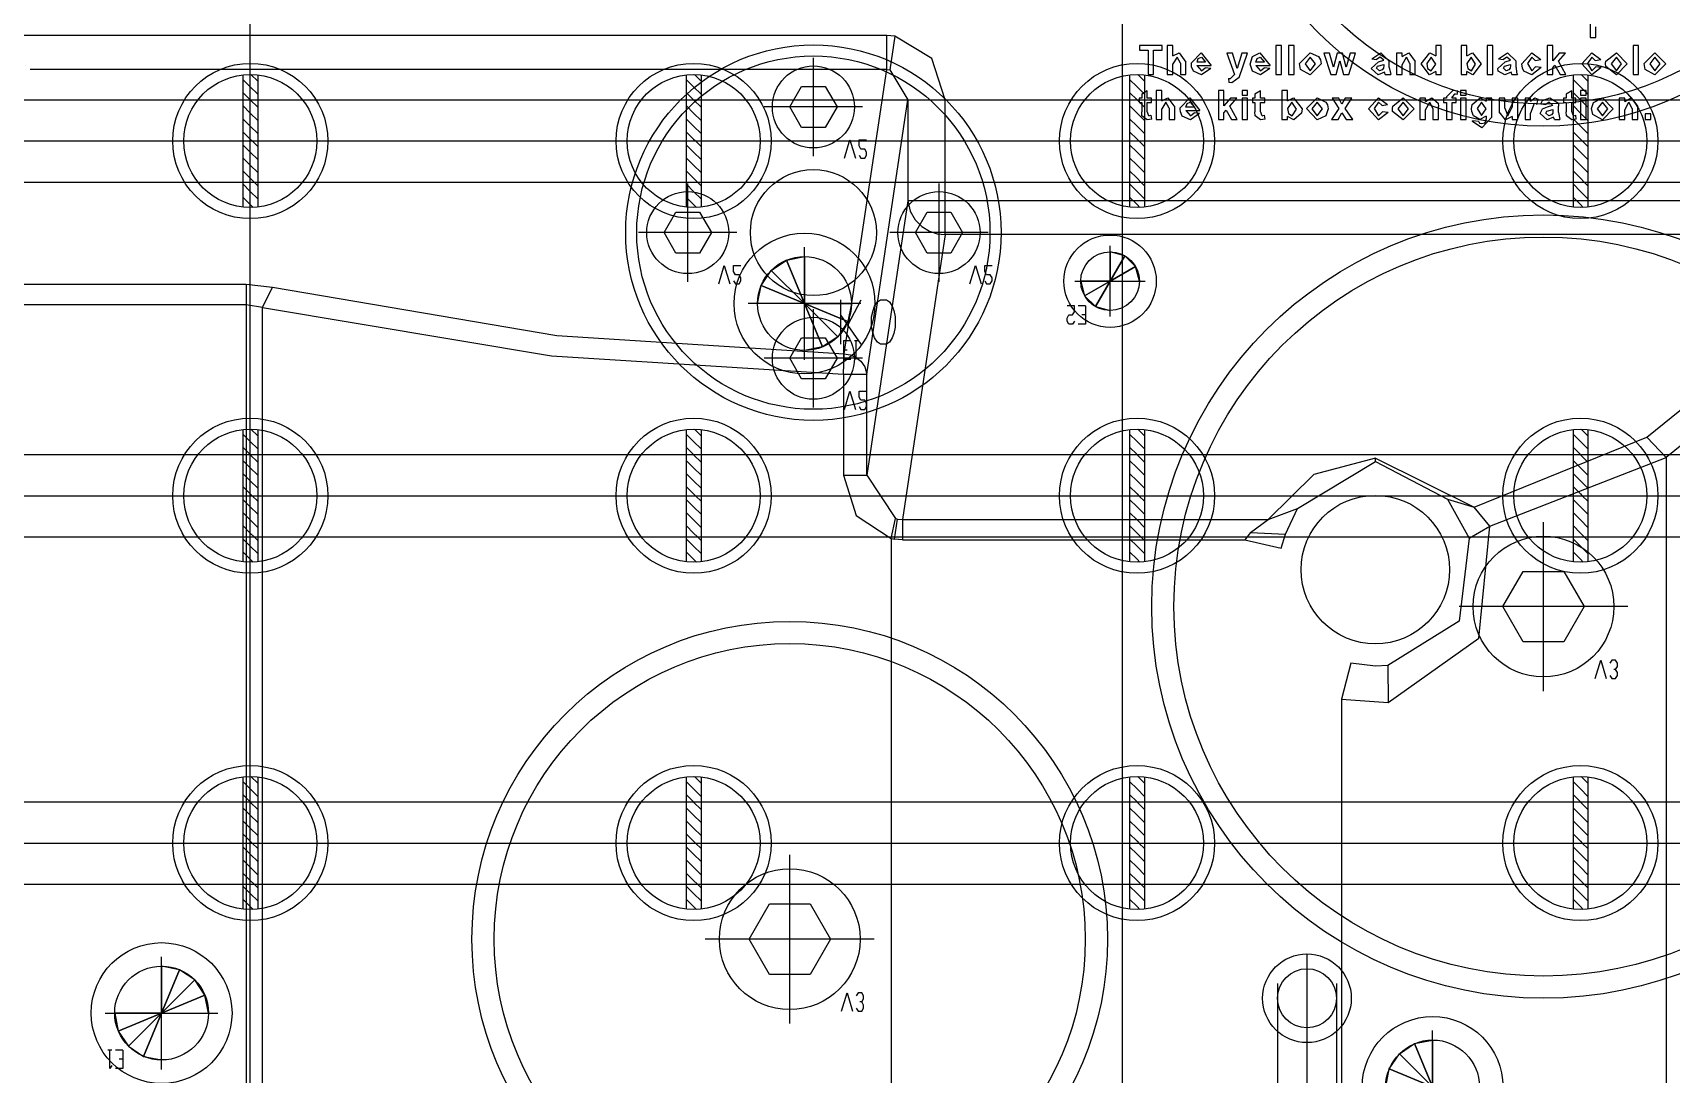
# Model space of a CAD drawing. Header units: millimetres. Extents: x -1 to 1014, y -756 to 757.
# Drawn here: x 175.8 to 235.4, y 277.1 to 315 of the extents above; entities that cross this region are included whole.
import ezdxf

# ---------------------------------------------------------------- set-up
doc = ezdxf.new("R2010")
doc.units = ezdxf.units.MM

# ---------------------------------------------------------------- blocks, each defined once
blk = doc.blocks.new('blockName2')
for points in [[(183.715, 26.3369), (183.715, 408.81)], [(215.406, 346.485), (215.406, 243.087)], [(232.414, 315.857), (232.414, 314.799)], [(232.617, 314.799), (232.617, 315.181)], [(206.853, 314.862), (174.359, 314.862)], [(207.146, 314.84), (206.853, 314.862)], [(206.853, 313.627), (206.853, 314.862)], [(207.146, 314.84), (206.963, 313.621)], [(208.975, 312.527), (208.485, 314.027), (207.146, 314.84)], [(216.858, 314.506), (216.031, 314.506)], [(216.031, 314.506), (216.031, 314.33)], [(216.858, 314.33), (216.858, 314.506)], [(217.246, 314.506), (217.043, 314.506)], [(217.043, 314.506), (217.043, 313.449)], [(217.246, 314.132), (217.246, 314.506)], [(221.193, 314.506), (220.989, 314.506)], [(220.989, 314.506), (220.989, 313.449)], [(221.193, 313.449), (221.193, 314.506)], [(221.648, 314.506), (221.445, 314.506)], [(221.445, 314.506), (221.445, 313.449)], [(221.648, 313.449), (221.648, 314.506)], [(227, 314.506), (226.797, 314.506)], [(226.797, 314.506), (226.797, 314.129)], [(227, 313.449), (227, 314.506)], [(227.925, 314.506), (227.721, 314.506)], [(227.721, 314.506), (227.721, 313.449)], [(227.925, 314.129), (227.925, 314.506)], [(228.869, 314.506), (228.665, 314.506)], [(228.665, 314.506), (228.665, 313.449)], [(228.869, 313.449), (228.869, 314.506)], [(231.049, 314.506), (230.846, 314.506)], [(230.846, 314.506), (230.846, 313.449)], [(231.049, 313.949), (231.049, 314.506)], [(232.414, 314.799), (232.617, 314.799)], [(234.174, 314.506), (233.971, 314.506)], [(233.971, 314.506), (233.971, 313.449)], [(234.174, 313.449), (234.174, 314.506)], [(204.18, 310.481), (204.18, 314.058)], [(216.031, 314.33), (216.343, 314.33)], [(216.343, 314.33), (216.343, 313.449)], [(216.547, 313.449), (216.547, 314.33)], [(216.547, 314.33), (216.858, 314.33)], [(217.246, 314.132), (217.471, 314.235)], [(217.401, 314.086), (217.246, 313.838)], [(217.246, 313.449), (217.246, 313.838)], [(217.518, 313.859), (217.401, 314.086)], [(217.471, 314.235), (217.721, 313.9)], [(217.518, 313.859), (217.518, 313.449)], [(217.721, 313.449), (217.721, 313.9)], [(217.919, 313.829), (217.92, 313.87)], [(217.927, 313.733), (217.919, 313.829)], [(217.92, 313.87), (218.272, 314.235)], [(218.126, 313.896), (218.169, 314.035)], [(218.434, 313.896), (218.126, 313.896)], [(218.169, 314.035), (218.281, 314.086)], [(218.272, 314.235), (218.638, 313.774)], [(218.281, 314.086), (218.434, 313.896)], [(219.414, 314.222), (219.21, 314.222)], [(219.21, 314.222), (219.483, 313.449)], [(219.583, 313.674), (219.414, 314.222)], [(219.753, 314.222), (219.583, 313.674)], [(219.65, 313.345), (219.956, 314.222)], [(219.956, 314.222), (219.753, 314.222)], [(220.059, 313.829), (220.144, 314.11)], [(220.135, 313.566), (220.059, 313.829)], [(220.144, 314.11), (220.412, 314.235)], [(220.266, 313.896), (220.309, 314.035)], [(220.574, 313.896), (220.266, 313.896)], [(220.309, 314.035), (220.421, 314.086)], [(220.412, 314.235), (220.778, 313.774)], [(220.421, 314.086), (220.574, 313.896)], [(221.846, 313.846), (222.239, 314.235)], [(221.89, 313.633), (221.846, 313.846)], [(222.24, 314.086), (222.05, 313.835)], [(222.05, 313.835), (222.24, 313.584)], [(222.239, 314.235), (222.542, 314.101)], [(222.43, 313.837), (222.24, 314.086)], [(222.633, 313.837), (222.24, 313.435)], [(222.24, 313.584), (222.43, 313.837)], [(222.542, 314.101), (222.609, 313.987)], [(222.609, 313.987), (222.633, 313.837)], [(222.936, 314.222), (222.736, 314.222)], [(222.736, 314.222), (222.982, 313.449)], [(223.082, 313.715), (222.936, 314.222)], [(223.215, 314.222), (223.082, 313.715)], [(223.182, 313.449), (223.313, 313.946)], [(223.413, 314.222), (223.215, 314.222)], [(223.313, 313.946), (223.447, 313.449)], [(223.543, 313.715), (223.413, 314.222)], [(223.689, 314.222), (223.543, 313.715)], [(223.643, 313.449), (223.889, 314.222)], [(223.889, 314.222), (223.689, 314.222)], [(224.448, 313.667), (224.718, 313.913)], [(224.475, 314.018), (224.798, 314.235)], [(224.475, 314.018), (224.651, 313.991)], [(224.778, 314.086), (224.651, 313.991)], [(224.718, 313.913), (224.911, 313.965)], [(224.91, 313.965), (224.778, 314.086)], [(224.798, 314.235), (225.112, 313.939)], [(225.112, 313.701), (225.112, 313.939)], [(225.581, 314.222), (225.378, 314.222)], [(225.378, 314.222), (225.378, 313.449)], [(225.581, 314.11), (225.816, 314.235)], [(225.581, 314.11), (225.581, 314.222)], [(225.581, 313.801), (225.736, 314.086)], [(225.853, 313.845), (225.736, 314.086)], [(225.816, 314.235), (226.056, 313.927)], [(225.853, 313.845), (225.853, 313.449)], [(226.056, 313.449), (226.056, 313.927)], [(226.268, 313.838), (226.581, 314.235)], [(226.57, 313.435), (226.268, 313.838)], [(226.634, 314.086), (226.471, 313.85)], [(226.471, 313.85), (226.504, 313.666)], [(226.581, 314.235), (226.797, 314.129)], [(226.797, 313.83), (226.634, 314.086)], [(226.635, 313.584), (226.797, 313.83)], [(227.925, 314.129), (228.14, 314.235)], [(228.088, 314.086), (227.925, 313.85)], [(227.925, 313.85), (227.961, 313.668)], [(228.25, 313.83), (228.088, 314.086)], [(228.095, 313.584), (228.25, 313.83)], [(228.14, 314.235), (228.454, 313.843)], [(228.454, 313.843), (228.151, 313.435)], [(229.053, 313.667), (229.324, 313.913)], [(229.08, 314.018), (229.404, 314.235)], [(229.08, 314.018), (229.257, 313.991)], [(229.383, 314.086), (229.257, 313.991)], [(229.324, 313.913), (229.517, 313.965)], [(229.515, 313.965), (229.383, 314.086)], [(229.404, 314.235), (229.718, 313.939)], [(229.718, 313.701), (229.718, 313.939)], [(229.929, 313.834), (230.29, 314.235)], [(229.951, 313.675), (229.929, 313.834)], [(230.288, 314.086), (230.133, 313.847)], [(230.133, 313.847), (230.292, 313.584)], [(230.417, 313.964), (230.288, 314.086)], [(230.29, 314.235), (230.621, 313.991)], [(230.417, 313.964), (230.621, 313.991)], [(231.287, 314.222), (231.049, 313.949)], [(231.262, 313.935), (231.517, 314.222)], [(231.531, 313.449), (231.262, 313.935)], [(231.517, 314.222), (231.287, 314.222)], [(232.11, 313.834), (232.47, 314.235)], [(232.469, 313.435), (232.11, 313.834)], [(232.469, 314.086), (232.313, 313.847)], [(232.313, 313.847), (232.473, 313.584)], [(232.598, 313.964), (232.469, 314.086)], [(232.47, 314.235), (232.802, 313.991)], [(232.598, 313.964), (232.802, 313.991)], [(232.973, 313.846), (232.983, 313.939)], [(232.982, 313.741), (232.973, 313.846)], [(232.983, 313.939), (233.365, 314.235)], [(233.366, 314.086), (233.176, 313.835)], [(233.176, 313.835), (233.366, 313.584)], [(233.365, 314.235), (233.759, 313.837)], [(233.556, 313.837), (233.366, 314.086)], [(233.759, 313.837), (233.366, 313.435)], [(233.366, 313.584), (233.556, 313.837)], [(234.372, 313.846), (234.765, 314.235)], [(234.415, 313.633), (234.372, 313.846)], [(234.766, 314.086), (234.576, 313.835)], [(234.576, 313.835), (234.766, 313.584)], [(234.765, 314.235), (235.159, 313.837)], [(234.955, 313.837), (234.766, 314.086)], [(235.159, 313.837), (234.766, 313.435)], [(234.766, 313.584), (234.955, 313.837)], [(206.853, 313.627), (175.718, 313.627)], [(183.447, 313.436), (183.447, 308.632)], [(183.447, 313.27), (183.715, 313.001)], [(183.741, 313.45), (183.984, 313.207)], [(183.984, 313.436), (183.984, 308.632)], [(199.561, 313.436), (199.561, 308.632)], [(199.561, 313.27), (199.829, 313.001)], [(199.855, 313.45), (200.098, 313.207)], [(200.098, 313.436), (200.098, 308.632)], [(205.304, 303.296), (206.853, 313.627)], [(206.853, 313.627), (206.963, 313.621)], [(206.963, 313.621), (207.615, 312.527)], [(215.675, 313.436), (215.675, 308.632)], [(215.675, 313.27), (215.943, 313.001)], [(215.969, 313.45), (216.212, 313.207)], [(216.212, 313.436), (216.212, 308.632)], [(216.343, 313.449), (216.547, 313.449)], [(217.043, 313.449), (217.246, 313.449)], [(217.518, 313.449), (217.721, 313.449)], [(217.995, 313.566), (217.927, 313.733)], [(218.291, 313.435), (217.995, 313.566)], [(218.122, 313.774), (218.29, 313.584)], [(218.122, 313.774), (218.638, 313.774)], [(218.29, 313.584), (218.421, 313.693)], [(218.624, 313.666), (218.291, 313.435)], [(218.624, 313.666), (218.421, 313.693)], [(219.264, 313.309), (219.342, 313.299)], [(219.264, 313.309), (219.278, 313.161)], [(219.342, 313.299), (219.483, 313.449)], [(219.65, 313.345), (219.384, 313.15)], [(220.431, 313.435), (220.135, 313.566)], [(220.262, 313.774), (220.43, 313.584)], [(220.262, 313.774), (220.778, 313.774)], [(220.43, 313.584), (220.561, 313.693)], [(220.764, 313.666), (220.431, 313.435)], [(220.764, 313.666), (220.561, 313.693)], [(220.989, 313.449), (221.193, 313.449)], [(221.445, 313.449), (221.648, 313.449)], [(222.24, 313.435), (221.89, 313.633)], [(222.982, 313.449), (223.182, 313.449)], [(223.447, 313.449), (223.643, 313.449)], [(224.701, 313.435), (224.448, 313.667)], [(224.651, 313.684), (224.688, 313.752)], [(224.757, 313.584), (224.651, 313.684)], [(224.688, 313.752), (224.909, 313.815)], [(224.936, 313.539), (224.701, 313.435)], [(224.856, 313.619), (224.757, 313.584)], [(224.901, 313.682), (224.856, 313.619)], [(224.909, 313.776), (224.901, 313.682)], [(224.909, 313.815), (224.909, 313.776)], [(224.944, 313.513), (224.936, 313.539)], [(224.963, 313.449), (224.944, 313.513)], [(224.963, 313.449), (225.166, 313.449)], [(225.112, 313.701), (225.166, 313.449)], [(225.378, 313.449), (225.581, 313.449)], [(225.581, 313.449), (225.581, 313.801)], [(225.853, 313.449), (226.056, 313.449)], [(226.504, 313.666), (226.635, 313.584)], [(226.797, 313.56), (226.57, 313.435)], [(226.797, 313.56), (226.797, 313.449)], [(226.797, 313.449), (227, 313.449)], [(227.721, 313.449), (227.925, 313.449)], [(228.151, 313.435), (227.925, 313.56)], [(227.925, 313.449), (227.925, 313.56)], [(227.961, 313.668), (228.095, 313.584)], [(228.665, 313.449), (228.869, 313.449)], [(229.072, 313.57), (229.053, 313.667)], [(229.306, 313.435), (229.072, 313.57)], [(229.257, 313.684), (229.294, 313.752)], [(229.363, 313.584), (229.257, 313.684)], [(229.294, 313.752), (229.514, 313.815)], [(229.542, 313.539), (229.306, 313.435)], [(229.461, 313.619), (229.363, 313.584)], [(229.507, 313.682), (229.461, 313.619)], [(229.514, 313.776), (229.507, 313.682)], [(229.514, 313.815), (229.514, 313.776)], [(229.549, 313.513), (229.542, 313.539)], [(229.569, 313.449), (229.549, 313.513)], [(229.569, 313.449), (229.772, 313.449)], [(229.718, 313.701), (229.736, 313.526)], [(229.736, 313.526), (229.772, 313.449)], [(230, 313.574), (229.951, 313.675)], [(230.288, 313.435), (230, 313.574)], [(230.634, 313.706), (230.288, 313.435)], [(230.292, 313.584), (230.431, 313.733)], [(230.634, 313.706), (230.431, 313.733)], [(230.846, 313.449), (231.049, 313.449)], [(231.049, 313.696), (231.133, 313.79)], [(231.049, 313.449), (231.049, 313.696)], [(231.133, 313.79), (231.327, 313.449)], [(231.327, 313.449), (231.531, 313.449)], [(231.789, 313.436), (231.789, 308.632)], [(231.789, 313.27), (232.057, 313.001)], [(232.083, 313.45), (232.326, 313.207)], [(232.326, 313.436), (232.326, 308.632)], [(232.815, 313.706), (232.469, 313.435)], [(232.473, 313.584), (232.612, 313.733)], [(232.815, 313.706), (232.612, 313.733)], [(233.366, 313.435), (232.982, 313.741)], [(233.971, 313.449), (234.174, 313.449)], [(234.766, 313.435), (234.415, 313.633)], [(183.447, 312.795), (183.714, 312.527)], [(183.715, 313.001), (183.984, 312.732)], [(199.561, 312.795), (199.828, 312.527)], [(199.829, 313.001), (200.098, 312.732)], [(203.751, 311.526), (203.322, 312.27), (203.751, 313.013), (204.609, 313.013), (205.039, 312.27), (204.609, 311.526), (203.751, 311.526)], [(215.675, 312.795), (215.942, 312.527)], [(215.943, 313.001), (216.212, 312.732)], [(216.316, 312.857), (216.113, 312.735)], [(216.113, 312.735), (216.113, 312.586)], [(216.316, 312.586), (216.316, 312.857)], [(216.636, 312.871), (216.636, 311.813)], [(216.839, 312.871), (216.636, 312.871)], [(216.839, 312.497), (216.839, 312.871)], [(219.102, 312.871), (218.898, 312.871)], [(218.898, 312.871), (218.898, 311.813)], [(219.102, 312.314), (219.102, 312.871)], [(219.384, 313.15), (219.278, 313.161)], [(219.964, 312.871), (219.761, 312.871)], [(219.761, 312.871), (219.761, 312.695)], [(219.761, 312.695), (219.964, 312.695)], [(219.964, 312.695), (219.964, 312.871)], [(220.433, 312.857), (220.23, 312.735)], [(220.23, 312.735), (220.23, 312.586)], [(220.433, 312.586), (220.433, 312.857)], [(221.413, 312.871), (221.209, 312.871)], [(221.209, 312.871), (221.209, 311.813)], [(221.413, 312.494), (221.413, 312.871)], [(227.193, 312.642), (227.429, 312.884)], [(227.193, 312.642), (227.193, 312.586)], [(227.482, 312.735), (227.396, 312.639)], [(227.396, 312.586), (227.396, 312.639)], [(227.429, 312.884), (227.599, 312.86)], [(227.514, 312.734), (227.482, 312.735)], [(227.579, 312.724), (227.514, 312.734)], [(227.579, 312.724), (227.599, 312.86)], [(227.906, 312.871), (227.702, 312.871)], [(227.702, 312.871), (227.702, 312.695)], [(227.702, 312.695), (227.906, 312.695)], [(227.906, 312.695), (227.906, 312.871)], [(231.744, 312.857), (231.54, 312.735)], [(231.54, 312.735), (231.54, 312.586)], [(231.744, 312.586), (231.744, 312.857)], [(231.789, 312.795), (232.056, 312.527)], [(232.057, 313.001), (232.326, 312.732)], [(232.267, 312.871), (232.064, 312.871)], [(232.064, 312.871), (232.064, 312.695)], [(232.064, 312.695), (232.267, 312.695)], [(232.267, 312.695), (232.267, 312.871)], [(96.4318, 312.527), (270.999, 312.527)], [(183.447, 312.32), (183.715, 312.051)], [(183.714, 312.527), (183.715, 312.526)], [(183.715, 312.526), (183.984, 312.258)], [(183.715, 312.051), (183.984, 311.783)], [(199.561, 312.32), (199.829, 312.051)], [(199.828, 312.527), (199.829, 312.526)], [(199.829, 312.526), (200.098, 312.258)], [(199.829, 312.051), (200.098, 311.783)], [(205.969, 312.27), (202.392, 312.27)], [(206.12, 302.555), (207.615, 312.527)], [(207.615, 312.527), (207.615, 308.865)], [(207.615, 312.527), (208.975, 312.527)], [(208.975, 307.63), (208.975, 312.527)], [(215.675, 312.32), (215.943, 312.051)], [(215.942, 312.527), (215.943, 312.526)], [(215.943, 312.526), (216.212, 312.258)], [(215.943, 312.051), (216.212, 311.783)], [(216.113, 312.586), (216.018, 312.586)], [(216.018, 312.586), (216.018, 312.437)], [(216.018, 312.437), (216.113, 312.437)], [(216.113, 312.437), (216.113, 312.094)], [(216.119, 311.948), (216.113, 312.094)], [(216.465, 312.586), (216.316, 312.586)], [(216.316, 312.437), (216.465, 312.437)], [(216.316, 312.105), (216.316, 312.437)], [(216.374, 311.949), (216.316, 312.105)], [(216.465, 312.437), (216.465, 312.586)], [(216.839, 312.497), (217.064, 312.6)], [(216.994, 312.45), (216.839, 312.202)], [(216.839, 311.813), (216.839, 312.202)], [(217.111, 312.224), (216.994, 312.45)], [(217.064, 312.6), (217.314, 312.264)], [(217.111, 312.224), (217.111, 311.813)], [(217.314, 311.813), (217.314, 312.264)], [(217.512, 312.194), (217.513, 312.235)], [(217.52, 312.098), (217.512, 312.194)], [(217.513, 312.235), (217.865, 312.6)], [(217.588, 311.93), (217.52, 312.098)], [(217.716, 312.139), (217.883, 311.949)], [(217.716, 312.139), (218.231, 312.139)], [(217.719, 312.261), (217.762, 312.399)], [(218.028, 312.261), (217.719, 312.261)], [(217.762, 312.399), (217.874, 312.45)], [(217.865, 312.6), (218.231, 312.139)], [(217.874, 312.45), (218.028, 312.261)], [(217.883, 311.949), (218.014, 312.057)], [(218.217, 312.03), (218.014, 312.057)], [(219.339, 312.586), (219.102, 312.314)], [(219.102, 312.061), (219.186, 312.155)], [(219.102, 311.813), (219.102, 312.061)], [(219.186, 312.155), (219.38, 311.813)], [(219.314, 312.299), (219.569, 312.586)], [(219.583, 311.813), (219.314, 312.299)], [(219.569, 312.586), (219.339, 312.586)], [(219.964, 312.586), (219.761, 312.586)], [(219.761, 312.586), (219.761, 311.813)], [(219.964, 311.813), (219.964, 312.586)], [(220.23, 312.586), (220.135, 312.586)], [(220.135, 312.586), (220.135, 312.437)], [(220.135, 312.437), (220.23, 312.437)], [(220.23, 312.437), (220.23, 312.094)], [(220.236, 311.948), (220.23, 312.094)], [(220.583, 312.586), (220.433, 312.586)], [(220.433, 312.437), (220.583, 312.437)], [(220.433, 312.105), (220.433, 312.437)], [(220.491, 311.949), (220.433, 312.105)], [(220.583, 312.437), (220.583, 312.586)], [(221.413, 312.494), (221.628, 312.6)], [(221.575, 312.45), (221.413, 312.214)], [(221.413, 312.214), (221.449, 312.032)], [(221.449, 312.032), (221.583, 311.949)], [(221.738, 312.195), (221.575, 312.45)], [(221.583, 311.949), (221.738, 312.195)], [(221.628, 312.6), (221.941, 312.207)], [(221.924, 312.05), (221.639, 311.799)], [(221.941, 312.207), (221.924, 312.05)], [(222.099, 312.21), (222.491, 312.6)], [(222.493, 311.799), (222.099, 312.21)], [(222.492, 312.45), (222.302, 312.2)], [(222.302, 312.2), (222.492, 311.949)], [(222.491, 312.6), (222.81, 312.446)], [(222.682, 312.201), (222.492, 312.45)], [(222.492, 311.949), (222.682, 312.201)], [(222.885, 312.202), (222.805, 311.949)], [(222.81, 312.446), (222.861, 312.351)], [(222.861, 312.351), (222.885, 312.202)], [(223.276, 312.211), (223.009, 311.813)], [(223.278, 312.586), (223.036, 312.586)], [(223.036, 312.586), (223.276, 312.211)], [(223.251, 311.813), (223.39, 312.053)], [(223.39, 312.374), (223.278, 312.586)], [(223.513, 312.586), (223.39, 312.374)], [(223.39, 312.053), (223.54, 311.813)], [(223.508, 312.22), (223.755, 312.586)], [(223.782, 311.813), (223.508, 312.22)], [(223.755, 312.586), (223.513, 312.586)], [(224.361, 312.199), (224.721, 312.6)], [(224.72, 311.799), (224.361, 312.199)], [(224.72, 312.45), (224.564, 312.211)], [(224.564, 312.211), (224.724, 311.949)], [(224.849, 312.328), (224.72, 312.45)], [(225.066, 312.071), (224.72, 311.799)], [(224.721, 312.6), (225.052, 312.356)], [(224.724, 311.949), (224.863, 312.098)], [(224.849, 312.328), (225.052, 312.356)], [(225.066, 312.071), (224.863, 312.098)], [(225.223, 312.21), (225.234, 312.303)], [(225.232, 312.105), (225.223, 312.21)], [(225.617, 311.799), (225.232, 312.105)], [(225.234, 312.303), (225.616, 312.6)], [(225.617, 312.45), (225.427, 312.2)], [(225.427, 312.2), (225.617, 311.949)], [(225.616, 312.6), (226.01, 312.202)], [(225.807, 312.201), (225.617, 312.45)], [(226.01, 312.202), (225.617, 311.799)], [(225.617, 311.949), (225.807, 312.201)], [(226.425, 312.586), (226.222, 312.586)], [(226.222, 312.586), (226.222, 311.813)], [(226.425, 312.475), (226.66, 312.6)], [(226.425, 312.475), (226.425, 312.586)], [(226.425, 312.165), (226.58, 312.45)], [(226.425, 311.813), (226.425, 312.165)], [(226.696, 312.21), (226.58, 312.45)], [(226.66, 312.6), (226.893, 312.408)], [(226.696, 312.21), (226.696, 311.813)], [(226.893, 312.408), (226.9, 312.291)], [(226.9, 311.813), (226.9, 312.291)], [(227.193, 312.586), (227.084, 312.586)], [(227.084, 312.586), (227.084, 312.437)], [(227.084, 312.437), (227.193, 312.437)], [(227.193, 312.437), (227.193, 311.813)], [(227.545, 312.586), (227.396, 312.586)], [(227.396, 312.437), (227.545, 312.437)], [(227.396, 311.813), (227.396, 312.437)], [(227.545, 312.437), (227.545, 312.586)], [(227.906, 312.586), (227.702, 312.586)], [(227.702, 312.586), (227.702, 311.813)], [(227.906, 311.813), (227.906, 312.586)], [(228.104, 312.202), (228.123, 312.36)], [(228.111, 312.109), (228.104, 312.202)], [(228.171, 311.944), (228.111, 312.109)], [(228.123, 312.36), (228.412, 312.6)], [(228.467, 312.45), (228.307, 312.209)], [(228.307, 312.209), (228.464, 311.962)], [(228.412, 312.6), (228.633, 312.48)], [(228.464, 311.962), (228.633, 312.204)], [(228.633, 312.204), (228.467, 312.45)], [(228.836, 312.586), (228.633, 312.586)], [(228.633, 312.586), (228.633, 312.48)], [(228.836, 311.902), (228.836, 312.586)], [(229.305, 312.586), (229.102, 312.586)], [(229.102, 312.586), (229.102, 312.099)], [(229.34, 311.799), (229.102, 312.099)], [(229.305, 312.229), (229.305, 312.586)], [(229.305, 312.229), (229.424, 311.949)], [(229.424, 311.949), (229.577, 312.259)], [(229.78, 312.586), (229.577, 312.586)], [(229.577, 312.586), (229.577, 312.259)], [(229.78, 311.813), (229.78, 312.586)], [(230.249, 312.586), (230.046, 312.586)], [(230.046, 312.586), (230.046, 311.813)], [(230.249, 312.478), (230.403, 312.6)], [(230.249, 312.478), (230.249, 312.586)], [(230.381, 312.396), (230.249, 312.042)], [(230.249, 311.813), (230.249, 312.042)], [(230.444, 312.38), (230.381, 312.396)], [(230.403, 312.6), (230.521, 312.557)], [(230.473, 312.363), (230.444, 312.38)], [(230.473, 312.363), (230.521, 312.557)], [(230.597, 312.031), (230.676, 312.207)], [(230.624, 312.383), (230.683, 312.504)], [(230.624, 312.383), (230.8, 312.356)], [(230.676, 312.207), (230.867, 312.278)], [(230.683, 312.504), (230.947, 312.6)], [(230.927, 312.45), (230.8, 312.356)], [(230.8, 312.048), (230.837, 312.116)], [(230.906, 311.949), (230.8, 312.048)], [(230.837, 312.116), (231.058, 312.179)], [(230.867, 312.278), (231.06, 312.33)], [(231.059, 312.329), (230.927, 312.45)], [(230.947, 312.6), (231.256, 312.406)], [(231.05, 312.047), (231.005, 311.983)], [(231.058, 312.141), (231.05, 312.047)], [(231.058, 312.179), (231.058, 312.141)], [(231.256, 312.406), (231.261, 312.303)], [(231.261, 312.066), (231.261, 312.303)], [(231.261, 312.066), (231.315, 311.813)], [(231.54, 312.586), (231.445, 312.586)], [(231.445, 312.586), (231.445, 312.437)], [(231.445, 312.437), (231.54, 312.437)], [(231.54, 312.437), (231.54, 312.094)], [(231.547, 311.948), (231.54, 312.094)], [(231.893, 312.586), (231.744, 312.586)], [(231.744, 312.105), (231.744, 312.437)], [(231.744, 312.437), (231.893, 312.437)], [(231.802, 311.949), (231.744, 312.105)], [(231.789, 312.32), (232.057, 312.051)], [(231.893, 312.437), (231.893, 312.586)], [(232.056, 312.527), (232.057, 312.526)], [(232.057, 312.526), (232.326, 312.258)], [(232.057, 312.051), (232.326, 311.783)], [(232.267, 312.586), (232.064, 312.586)], [(232.064, 312.586), (232.064, 311.813)], [(232.267, 311.813), (232.267, 312.586)], [(232.465, 312.21), (232.527, 312.427)], [(232.509, 311.998), (232.465, 312.21)], [(232.527, 312.427), (232.858, 312.6)], [(232.859, 312.45), (232.669, 312.2)], [(232.669, 312.2), (232.859, 311.949)], [(232.858, 312.6), (233.252, 312.202)], [(233.048, 312.201), (232.859, 312.45)], [(233.252, 312.202), (232.859, 311.799)], [(232.859, 311.949), (233.048, 312.201)], [(233.463, 312.586), (233.463, 311.813)], [(233.667, 312.586), (233.463, 312.586)], [(233.667, 312.475), (233.902, 312.6)], [(233.667, 312.475), (233.667, 312.586)], [(233.667, 312.165), (233.822, 312.45)], [(233.667, 311.813), (233.667, 312.165)], [(233.938, 312.21), (233.822, 312.45)], [(233.902, 312.6), (234.142, 312.291)], [(233.938, 312.21), (233.938, 311.813)], [(234.142, 311.813), (234.142, 312.291)], [(183.447, 311.845), (183.715, 311.577)], [(183.715, 311.577), (183.984, 311.308)], [(199.561, 311.845), (199.829, 311.577)], [(199.829, 311.577), (200.098, 311.308)], [(215.675, 311.845), (215.943, 311.577)], [(215.943, 311.577), (216.212, 311.308)], [(216.315, 311.799), (216.119, 311.948)], [(216.479, 311.826), (216.315, 311.799)], [(216.374, 311.949), (216.458, 311.968)], [(216.479, 311.826), (216.458, 311.968)], [(216.636, 311.813), (216.839, 311.813)], [(217.111, 311.813), (217.314, 311.813)], [(217.884, 311.799), (217.588, 311.93)], [(218.217, 312.03), (217.884, 311.799)], [(218.898, 311.813), (219.102, 311.813)], [(219.38, 311.813), (219.583, 311.813)], [(219.761, 311.813), (219.964, 311.813)], [(220.433, 311.799), (220.236, 311.948)], [(220.596, 311.826), (220.433, 311.799)], [(220.491, 311.949), (220.576, 311.968)], [(220.596, 311.826), (220.576, 311.968)], [(221.209, 311.813), (221.413, 311.813)], [(221.639, 311.799), (221.413, 311.925)], [(221.413, 311.813), (221.413, 311.925)], [(222.805, 311.949), (222.493, 311.799)], [(223.009, 311.813), (223.251, 311.813)], [(223.54, 311.813), (223.782, 311.813)], [(226.222, 311.813), (226.425, 311.813)], [(226.696, 311.813), (226.9, 311.813)], [(227.193, 311.813), (227.396, 311.813)], [(227.702, 311.813), (227.906, 311.813)], [(228.13, 311.748), (228.131, 311.772)], [(228.48, 311.515), (228.13, 311.748)], [(228.362, 311.745), (228.131, 311.772)], [(228.404, 311.813), (228.171, 311.944)], [(228.362, 311.745), (228.387, 311.687)], [(228.387, 311.687), (228.473, 311.664)], [(228.633, 311.942), (228.404, 311.813)], [(228.473, 311.664), (228.586, 311.688)], [(228.836, 311.902), (228.48, 311.515)], [(228.586, 311.688), (228.624, 311.738)], [(228.624, 311.738), (228.633, 311.831)], [(228.633, 311.942), (228.633, 311.831)], [(229.577, 311.927), (229.34, 311.799)], [(229.577, 311.927), (229.577, 311.813)], [(229.577, 311.813), (229.78, 311.813)], [(230.046, 311.813), (230.249, 311.813)], [(230.85, 311.799), (230.597, 312.031)], [(231.085, 311.904), (230.85, 311.799)], [(231.005, 311.983), (230.906, 311.949)], [(231.093, 311.878), (231.085, 311.904)], [(231.112, 311.813), (231.093, 311.878)], [(231.112, 311.813), (231.315, 311.813)], [(231.743, 311.799), (231.547, 311.948)], [(231.907, 311.826), (231.743, 311.799)], [(231.789, 311.845), (232.057, 311.577)], [(231.802, 311.949), (231.886, 311.968)], [(231.907, 311.826), (231.886, 311.968)], [(232.057, 311.577), (232.326, 311.308)], [(232.064, 311.813), (232.267, 311.813)], [(232.859, 311.799), (232.509, 311.998)], [(233.463, 311.813), (233.667, 311.813)], [(233.938, 311.813), (234.142, 311.813)], [(234.611, 312.016), (234.407, 312.016)], [(234.407, 312.016), (234.407, 311.813)], [(234.407, 311.813), (234.611, 311.813)], [(234.611, 311.813), (234.611, 312.016)], [(96.4318, 311.034), (272.492, 311.034)], [(183.447, 311.371), (183.715, 311.102)], [(183.447, 310.896), (183.715, 310.627)], [(183.715, 311.102), (183.783, 311.034)], [(183.783, 311.034), (183.984, 310.833)], [(199.561, 311.371), (199.829, 311.102)], [(199.561, 310.896), (199.829, 310.627)], [(199.829, 311.102), (199.897, 311.034)], [(199.897, 311.034), (200.098, 310.833)], [(205.306, 310.405), (205.507, 311.077), (205.709, 310.405)], [(205.843, 310.517), (205.91, 310.405), (206.045, 310.405), (206.112, 310.517), (206.112, 310.629), (206.045, 310.741), (205.91, 310.741), (205.843, 310.853), (205.843, 311.077), (206.112, 311.077)], [(215.675, 311.371), (215.943, 311.102)], [(215.675, 310.896), (215.943, 310.627)], [(215.943, 311.102), (216.011, 311.034)], [(216.011, 311.034), (216.212, 310.833)], [(231.789, 311.371), (232.057, 311.102)], [(231.789, 310.896), (232.057, 310.627)], [(232.057, 311.102), (232.125, 311.034)], [(232.125, 311.034), (232.326, 310.833)], [(183.447, 310.421), (183.715, 310.152)], [(183.715, 310.627), (183.984, 310.359)], [(199.561, 310.421), (199.829, 310.152)], [(199.829, 310.627), (200.098, 310.359)], [(215.675, 310.421), (215.943, 310.152)], [(215.943, 310.627), (216.212, 310.359)], [(231.789, 310.421), (232.057, 310.152)], [(232.057, 310.627), (232.326, 310.359)], [(183.447, 309.946), (183.715, 309.678)], [(183.715, 310.152), (183.984, 309.884)], [(183.715, 309.678), (183.852, 309.541)], [(199.561, 309.946), (199.829, 309.678)], [(199.829, 310.152), (200.098, 309.884)], [(199.829, 309.678), (199.966, 309.541)], [(215.675, 309.946), (215.943, 309.678)], [(215.943, 310.152), (216.212, 309.884)], [(215.943, 309.678), (216.08, 309.541)], [(231.789, 309.946), (232.057, 309.678)], [(232.057, 310.152), (232.326, 309.884)], [(232.057, 309.678), (232.194, 309.541)], [(96.4318, 309.541), (270.999, 309.541)], [(183.447, 309.471), (183.715, 309.203)], [(183.715, 309.203), (183.984, 308.934)], [(183.852, 309.541), (183.984, 309.409)], [(199.561, 309.471), (199.829, 309.203)], [(199.615, 305.915), (199.615, 309.493)], [(199.829, 309.203), (200.098, 308.934)], [(199.966, 309.541), (200.098, 309.409)], [(208.746, 305.915), (208.746, 309.493)], [(215.675, 309.471), (215.943, 309.203)], [(215.943, 309.203), (216.212, 308.934)], [(216.08, 309.541), (216.212, 309.409)], [(231.789, 309.471), (232.057, 309.203)], [(232.057, 309.203), (232.326, 308.934)], [(232.194, 309.541), (232.326, 309.409)], [(183.447, 308.997), (183.715, 308.728)], [(183.715, 308.728), (183.821, 308.623)], [(199.561, 308.997), (199.829, 308.728)], [(199.829, 308.728), (199.935, 308.623)], [(207.615, 308.865), (206.12, 298.893)], [(243.587, 308.865), (207.615, 308.865)], [(207.615, 308.865), (207.692, 308.489), (207.878, 308.164), (208.127, 307.921), (208.401, 307.76), (208.683, 307.666), (208.975, 307.63)], [(215.675, 308.997), (215.943, 308.728)], [(215.943, 308.728), (216.048, 308.623)], [(231.789, 308.997), (232.057, 308.728)], [(232.057, 308.728), (232.162, 308.623)], [(199.185, 306.96), (198.756, 307.704), (199.185, 308.448), (200.044, 308.448), (200.473, 307.704), (200.044, 306.96), (199.185, 306.96)], [(208.316, 306.96), (207.887, 307.704), (208.316, 308.448), (209.175, 308.448), (209.604, 307.704), (209.175, 306.96), (208.316, 306.96)], [(201.403, 307.704), (197.826, 307.704)], [(210.534, 307.704), (206.957, 307.704)], [(208.975, 307.63), (207.423, 297.285)], [(243.587, 307.63), (208.975, 307.63)], [(203.858, 303.079), (203.858, 307.172)], [(214.963, 304.66), (214.963, 307.218)], [(200.74, 305.84), (200.942, 306.511), (201.143, 305.84)], [(201.278, 305.951), (201.345, 305.84), (201.479, 305.84), (201.546, 305.951), (201.546, 306.063), (201.479, 306.175), (201.345, 306.175), (201.278, 306.287), (201.278, 306.511), (201.546, 306.511)], [(209.872, 305.84), (210.073, 306.511), (210.274, 305.84)], [(210.409, 305.951), (210.476, 305.84), (210.61, 305.84), (210.677, 305.951), (210.677, 306.063), (210.61, 306.175), (210.476, 306.175), (210.409, 306.287), (210.409, 306.511), (210.677, 306.511)], [(173.197, 305.825), (183.564, 305.825)], [(183.564, 305.825), (184.526, 305.72)], [(183.564, 305.825), (183.564, 264.381)], [(184.165, 304.979), (184.526, 305.72)], [(184.526, 305.72), (194.852, 303.969), (205.304, 303.296)], [(213.684, 305.939), (216.242, 305.939)], [(183.564, 305.083), (172.381, 305.083)], [(184.165, 304.979), (183.564, 305.083)], [(184.165, 304.979), (194.658, 303.227), (205.276, 302.555)], [(184.165, 266.418), (184.165, 304.979)], [(205.904, 305.126), (201.811, 305.126)], [(204.18, 301.35), (204.18, 304.927)], [(205.169, 305.262), (205.169, 303.65)], [(205.438, 304.341), (205.921, 305.262)], [(206.619, 303.65), (206.512, 303.727), (206.405, 303.881), (206.351, 304.034), (206.297, 304.264), (206.297, 304.648), (206.351, 304.878), (206.405, 305.032), (206.512, 305.185), (206.619, 305.262), (206.834, 305.262), (206.942, 305.185), (207.049, 305.032), (207.103, 304.878), (207.157, 304.648), (207.157, 304.264), (207.103, 304.034), (207.049, 303.881), (206.942, 303.727), (206.834, 303.65), (206.619, 303.65)], [(213.667, 304.487), (213.6, 304.375), (213.466, 304.375), (213.399, 304.487), (213.399, 304.599), (213.466, 304.711), (213.6, 304.711), (213.667, 304.823), (213.667, 305.047), (213.399, 305.047)], [(214.07, 305.047), (214.07, 304.375), (213.802, 304.375)], [(214.07, 305.047), (213.802, 305.047)], [(205.921, 303.65), (205.169, 304.725)], [(214.07, 304.711), (213.936, 304.711)], [(234.468, 300.272), (239.583, 304.404)], [(203.751, 302.395), (203.322, 303.138), (203.751, 303.882), (204.609, 303.882), (205.039, 303.138), (204.609, 302.395), (203.751, 302.395)], [(205.27, 303.781), (205.27, 303.109), (205.538, 303.109)], [(205.27, 303.781), (205.538, 303.781)], [(205.673, 303.221), (205.74, 303.109), (205.74, 303.781)], [(205.673, 303.781), (205.807, 303.781)], [(205.969, 303.138), (202.392, 303.138)], [(205.27, 303.445), (205.404, 303.445)], [(205.276, 302.555), (205.304, 303.296)], [(205.304, 303.296), (205.514, 303.265), (205.717, 303.182), (205.907, 303.038), (206.056, 302.822), (206.12, 302.555)], [(240.291, 303.662), (235.176, 299.531)], [(205.276, 302.555), (205.276, 298.893)], [(205.276, 302.555), (206.12, 302.555)], [(206.12, 298.893), (206.12, 302.555)], [(205.306, 301.274), (205.507, 301.945), (205.709, 301.274)], [(205.843, 301.386), (205.91, 301.274), (206.045, 301.274), (206.112, 301.386), (206.112, 301.498), (206.045, 301.61), (205.91, 301.61), (205.843, 301.722), (205.843, 301.945), (206.112, 301.945)], [(183.447, 300.545), (183.447, 295.741)], [(183.447, 300.378), (183.715, 300.11)], [(183.741, 300.559), (183.984, 300.316)], [(183.984, 300.545), (183.984, 295.741)], [(199.561, 300.545), (199.561, 295.741)], [(199.561, 300.378), (199.829, 300.11)], [(199.855, 300.559), (200.098, 300.316)], [(200.098, 300.545), (200.098, 295.741)], [(215.675, 300.545), (215.675, 295.741)], [(215.675, 300.378), (215.943, 300.11)], [(215.969, 300.559), (216.212, 300.316)], [(216.212, 300.545), (216.212, 295.741)], [(228.201, 297.726), (234.468, 300.272)], [(231.789, 300.545), (231.789, 295.741)], [(231.789, 300.378), (232.057, 300.11)], [(232.083, 300.559), (232.326, 300.316)], [(232.326, 300.545), (232.326, 295.741)], [(235.176, 299.531), (234.468, 300.272)], [(96.4318, 299.636), (270.999, 299.636)], [(183.447, 299.904), (183.714, 299.636)], [(183.714, 299.636), (183.715, 299.635)], [(183.715, 300.11), (183.984, 299.841)], [(183.715, 299.635), (183.984, 299.367)], [(199.561, 299.904), (199.828, 299.636)], [(199.828, 299.636), (199.829, 299.635)], [(199.829, 300.11), (200.098, 299.841)], [(199.829, 299.635), (200.098, 299.367)], [(215.675, 299.904), (215.942, 299.636)], [(215.942, 299.636), (215.943, 299.635)], [(215.943, 300.11), (216.212, 299.841)], [(215.943, 299.635), (216.212, 299.367)], [(228.761, 297.031), (235.176, 299.531)], [(231.789, 299.904), (232.056, 299.636)], [(232.056, 299.636), (232.057, 299.635)], [(232.057, 300.11), (232.326, 299.841)], [(232.057, 299.635), (232.326, 299.367)], [(235.176, 299.531), (235.176, 266.32)], [(183.447, 299.429), (183.715, 299.16)], [(183.447, 298.954), (183.715, 298.686)], [(183.715, 299.16), (183.984, 298.892)], [(199.561, 299.429), (199.829, 299.16)], [(199.561, 298.954), (199.829, 298.686)], [(199.829, 299.16), (200.098, 298.892)], [(215.675, 299.429), (215.943, 299.16)], [(215.675, 298.954), (215.943, 298.686)], [(215.943, 299.16), (216.212, 298.892)], [(224.604, 299.511), (222.363, 298.913), (220.71, 297.285)], [(221.779, 297.68), (224.604, 299.386)], [(224.604, 299.511), (228.201, 297.726)], [(224.604, 299.386), (224.604, 299.511)], [(224.604, 299.386), (227.227, 298.012)], [(231.789, 299.429), (232.057, 299.16)], [(231.789, 298.954), (232.057, 298.686)], [(232.057, 299.16), (232.326, 298.892)], [(183.447, 298.479), (183.715, 298.211)], [(183.715, 298.686), (183.984, 298.417)], [(199.561, 298.479), (199.829, 298.211)], [(199.829, 298.686), (200.098, 298.417)], [(205.276, 298.893), (205.74, 297.429), (207.013, 296.587)], [(205.276, 298.893), (206.12, 298.893)], [(206.12, 298.893), (207.167, 297.311)], [(215.675, 298.479), (215.943, 298.211)], [(215.943, 298.686), (216.212, 298.417)], [(231.789, 298.479), (232.057, 298.211)], [(232.057, 298.686), (232.326, 298.417)], [(96.4318, 298.143), (272.492, 298.143)], [(183.447, 298.005), (183.715, 297.736)], [(183.715, 298.211), (183.783, 298.143)], [(183.783, 298.143), (183.984, 297.942)], [(199.561, 298.005), (199.829, 297.736)], [(199.829, 298.211), (199.897, 298.143)], [(199.897, 298.143), (200.098, 297.942)], [(215.675, 298.005), (215.943, 297.736)], [(215.943, 298.211), (216.011, 298.143)], [(216.011, 298.143), (216.212, 297.942)], [(227.227, 298.012), (228.011, 296.599)], [(227.227, 298.012), (228.201, 297.726)], [(231.789, 298.005), (232.057, 297.736)], [(232.057, 298.211), (232.125, 298.143)], [(232.125, 298.143), (232.326, 297.942)], [(183.447, 297.53), (183.715, 297.261)], [(183.715, 297.736), (183.984, 297.467)], [(183.715, 297.261), (183.984, 296.993)], [(199.561, 297.53), (199.829, 297.261)], [(199.829, 297.736), (200.098, 297.467)], [(199.829, 297.261), (200.098, 296.993)], [(207.013, 296.587), (207.167, 297.311)], [(207.13, 296.566), (207.24, 297.297)], [(207.167, 297.311), (207.24, 297.297)], [(207.24, 297.297), (207.423, 297.285)], [(207.423, 297.285), (220.71, 297.285)], [(207.423, 297.285), (207.423, 296.544)], [(215.675, 297.53), (215.943, 297.261)], [(215.943, 297.736), (216.212, 297.467)], [(215.943, 297.261), (216.212, 296.993)], [(220.071, 296.808), (220.71, 297.285)], [(220.71, 297.285), (221.779, 297.68)], [(221.335, 296.749), (221.779, 297.68)], [(228.761, 297.031), (228.201, 297.726)], [(230.714, 291.045), (230.714, 297.184)], [(231.789, 297.53), (232.057, 297.261)], [(232.057, 297.736), (232.326, 297.467)], [(232.057, 297.261), (232.326, 296.993)], [(96.4318, 296.65), (270.999, 296.65)], [(183.447, 297.055), (183.715, 296.787)], [(183.447, 296.58), (183.715, 296.312)], [(183.715, 296.787), (183.852, 296.65)], [(183.852, 296.65), (183.984, 296.518)], [(199.561, 297.055), (199.829, 296.787)], [(199.561, 296.58), (199.829, 296.312)], [(199.829, 296.787), (199.966, 296.65)], [(199.966, 296.65), (200.098, 296.518)], [(207.013, 296.587), (207.13, 296.566)], [(207.013, 296.587), (207.013, 265.968)], [(207.423, 296.544), (207.13, 296.566)], [(215.675, 297.055), (215.943, 296.787)], [(215.675, 296.58), (215.943, 296.312)], [(215.943, 296.787), (216.08, 296.65)], [(216.08, 296.65), (216.212, 296.518)], [(220.071, 296.808), (219.864, 296.544)], [(220.071, 296.808), (221.335, 296.749)], [(221.182, 296.242), (221.335, 296.749)], [(228.011, 296.599), (227.651, 293.581), (225.064, 291.972)], [(225.072, 290.624), (228.37, 292.966), (228.761, 297.031)], [(228.011, 296.599), (228.761, 297.031)], [(231.789, 297.055), (232.057, 296.787)], [(231.789, 296.58), (232.057, 296.312)], [(232.057, 296.787), (232.194, 296.65)], [(232.194, 296.65), (232.326, 296.518)], [(183.447, 296.106), (183.715, 295.837)], [(183.715, 296.312), (183.984, 296.043)], [(199.561, 296.106), (199.829, 295.837)], [(199.829, 296.312), (200.098, 296.043)], [(207.423, 296.544), (219.864, 296.544)], [(215.675, 296.106), (215.943, 295.837)], [(215.943, 296.312), (216.212, 296.043)], [(219.864, 296.544), (221.182, 296.242)], [(231.789, 296.106), (232.057, 295.837)], [(232.057, 296.312), (232.326, 296.043)], [(183.715, 295.837), (183.821, 295.732)], [(199.829, 295.837), (199.935, 295.732)], [(215.943, 295.837), (216.048, 295.732)], [(229.976, 292.836), (229.237, 294.115), (229.976, 295.394), (231.453, 295.394), (232.191, 294.115), (231.453, 292.836), (229.976, 292.836)], [(232.057, 295.837), (232.162, 295.732)], [(233.784, 294.115), (227.645, 294.115)], [(223.715, 292.061), (223.372, 290.753)], [(224.604, 291.944), (223.715, 292.061)], [(225.064, 291.972), (224.604, 291.944)], [(225.064, 291.972), (225.072, 290.624)], [(232.595, 291.495), (232.797, 292.167), (232.998, 291.495)], [(233.334, 291.831), (233.401, 291.943), (233.401, 292.055), (233.334, 292.167), (233.199, 292.167), (233.132, 292.055)], [(233.132, 291.607), (233.199, 291.495), (233.334, 291.495), (233.401, 291.607), (233.401, 291.719), (233.334, 291.831), (233.267, 291.831)], [(223.372, 290.753), (225.072, 290.624)], [(223.372, 290.753), (223.372, 265.968)], [(183.447, 287.923), (183.447, 283.118)], [(183.447, 287.756), (183.715, 287.487)], [(183.741, 287.936), (183.984, 287.693)], [(183.984, 287.923), (183.984, 283.118)], [(199.561, 287.923), (199.561, 283.118)], [(199.561, 287.756), (199.829, 287.487)], [(199.855, 287.936), (200.098, 287.693)], [(200.098, 287.923), (200.098, 283.118)], [(215.675, 287.923), (215.675, 283.118)], [(215.675, 287.756), (215.943, 287.487)], [(215.969, 287.936), (216.212, 287.693)], [(216.212, 287.923), (216.212, 283.118)], [(231.789, 287.923), (231.789, 283.118)], [(231.789, 287.756), (232.057, 287.487)], [(232.083, 287.936), (232.326, 287.693)], [(232.326, 287.923), (232.326, 283.118)], [(183.447, 287.281), (183.714, 287.014)], [(183.715, 287.487), (183.984, 287.219)], [(199.561, 287.281), (199.828, 287.014)], [(199.829, 287.487), (200.098, 287.219)], [(215.675, 287.281), (215.942, 287.014)], [(215.943, 287.487), (216.212, 287.219)], [(231.789, 287.281), (232.056, 287.014)], [(232.057, 287.487), (232.326, 287.219)], [(96.4318, 287.014), (270.999, 287.014)], [(183.447, 286.806), (183.715, 286.538)], [(183.714, 287.014), (183.715, 287.013)], [(183.715, 287.013), (183.984, 286.744)], [(183.715, 286.538), (183.984, 286.269)], [(199.561, 286.806), (199.829, 286.538)], [(199.828, 287.014), (199.829, 287.013)], [(199.829, 287.013), (200.098, 286.744)], [(199.829, 286.538), (200.098, 286.269)], [(215.675, 286.806), (215.943, 286.538)], [(215.942, 287.014), (215.943, 287.013)], [(215.943, 287.013), (216.212, 286.744)], [(215.943, 286.538), (216.212, 286.269)], [(231.789, 286.806), (232.057, 286.538)], [(232.056, 287.014), (232.057, 287.013)], [(232.057, 287.013), (232.326, 286.744)], [(232.057, 286.538), (232.326, 286.269)], [(183.447, 286.332), (183.715, 286.063)], [(183.447, 285.857), (183.715, 285.588)], [(183.715, 286.063), (183.984, 285.794)], [(199.561, 286.332), (199.829, 286.063)], [(199.561, 285.857), (199.829, 285.588)], [(199.829, 286.063), (200.098, 285.794)], [(215.675, 286.332), (215.943, 286.063)], [(215.675, 285.857), (215.943, 285.588)], [(215.943, 286.063), (216.212, 285.794)], [(231.789, 286.332), (232.057, 286.063)], [(231.789, 285.857), (232.057, 285.588)], [(232.057, 286.063), (232.326, 285.794)], [(96.4318, 285.521), (272.492, 285.521)], [(183.447, 285.382), (183.715, 285.113)], [(183.715, 285.588), (183.783, 285.521)], [(183.783, 285.521), (183.984, 285.32)], [(199.561, 285.382), (199.829, 285.113)], [(199.829, 285.588), (199.897, 285.521)], [(199.897, 285.521), (200.098, 285.32)], [(215.675, 285.382), (215.943, 285.113)], [(215.943, 285.588), (216.011, 285.521)], [(216.011, 285.521), (216.212, 285.32)], [(231.789, 285.382), (232.057, 285.113)], [(232.057, 285.588), (232.125, 285.521)], [(232.125, 285.521), (232.326, 285.32)], [(183.447, 284.907), (183.715, 284.639)], [(183.715, 285.113), (183.984, 284.845)], [(199.561, 284.907), (199.829, 284.639)], [(199.829, 285.113), (200.098, 284.845)], [(203.321, 278.959), (203.321, 285.099)], [(215.675, 284.907), (215.943, 284.639)], [(215.943, 285.113), (216.212, 284.845)], [(231.789, 284.907), (232.057, 284.639)], [(232.057, 285.113), (232.326, 284.845)], [(183.447, 284.433), (183.715, 284.164)], [(183.715, 284.639), (183.984, 284.37)], [(183.715, 284.164), (183.852, 284.027)], [(199.561, 284.433), (199.829, 284.164)], [(199.829, 284.639), (200.098, 284.37)], [(199.829, 284.164), (199.966, 284.027)], [(215.675, 284.433), (215.943, 284.164)], [(215.943, 284.639), (216.212, 284.37)], [(215.943, 284.164), (216.08, 284.027)], [(231.789, 284.433), (232.057, 284.164)], [(232.057, 284.639), (232.326, 284.37)], [(232.057, 284.164), (232.194, 284.027)], [(96.4318, 284.027), (270.999, 284.027)], [(183.447, 283.958), (183.715, 283.689)], [(183.447, 283.483), (183.715, 283.214)], [(183.715, 283.689), (183.984, 283.421)], [(183.852, 284.027), (183.984, 283.895)], [(199.561, 283.958), (199.829, 283.689)], [(199.561, 283.483), (199.829, 283.214)], [(199.829, 283.689), (200.098, 283.421)], [(199.966, 284.027), (200.098, 283.895)], [(215.675, 283.958), (215.943, 283.689)], [(215.675, 283.483), (215.943, 283.214)], [(215.943, 283.689), (216.212, 283.421)], [(216.08, 284.027), (216.212, 283.895)], [(231.789, 283.958), (232.057, 283.689)], [(231.789, 283.483), (232.057, 283.214)], [(232.057, 283.689), (232.326, 283.421)], [(232.194, 284.027), (232.326, 283.895)], [(183.715, 283.214), (183.821, 283.109)], [(199.829, 283.214), (199.935, 283.109)], [(202.582, 280.75), (201.844, 282.029), (202.582, 283.308), (204.059, 283.308), (204.798, 282.029), (204.059, 280.75), (202.582, 280.75)], [(215.943, 283.214), (216.048, 283.109)], [(232.057, 283.214), (232.162, 283.109)], [(206.39, 282.029), (200.251, 282.029)], [(180.493, 277.297), (180.493, 281.39)], [(222.12, 281.492), (222.12, 29.578)], [(205.201, 279.41), (205.403, 280.081), (205.604, 279.41)], [(205.94, 279.746), (206.007, 279.857), (206.007, 279.969), (205.94, 280.081), (205.806, 280.081), (205.739, 279.969)], [(221.045, 280.418), (221.045, 37.2676)], [(223.194, 280.418), (223.194, 37.2676)], [(178.446, 279.344), (182.539, 279.344)], [(205.739, 279.522), (205.806, 279.41), (205.94, 279.41), (206.007, 279.522), (206.007, 279.634), (205.94, 279.746), (205.873, 279.746)], [(226.686, 274.611), (226.686, 278.704)], [(178.678, 277.999), (178.543, 277.999)], [(178.678, 277.439), (178.611, 277.327), (178.611, 277.999)], [(179.081, 277.999), (179.081, 277.327), (178.812, 277.327)], [(179.081, 277.999), (178.812, 277.999)], [(179.081, 277.663), (178.946, 277.663)]]:
    blk.add_lwpolyline(points)
for points in [[(202.652, 306.332), (203.205, 306.701), (203.858, 305.126), (203.858, 305.126)], [(203.205, 306.701), (203.858, 306.831), (203.858, 305.126), (203.858, 305.126)], [(215.496, 306.862), (214.963, 307.005), (214.963, 305.939), (214.963, 305.939)], [(215.886, 306.472), (215.496, 306.862), (214.963, 305.939), (214.963, 305.939)], [(202.282, 305.778), (202.652, 306.332), (203.858, 305.126), (203.858, 305.126)], [(216.029, 305.939), (215.886, 306.472), (214.963, 305.939), (214.963, 305.939)], [(202.152, 305.126), (202.282, 305.778), (203.858, 305.126), (203.858, 305.126)], [(213.897, 305.939), (214.04, 305.406), (214.963, 305.939), (214.963, 305.939)], [(214.04, 305.406), (214.43, 305.016), (214.963, 305.939), (214.963, 305.939)], [(214.43, 305.016), (214.963, 304.873), (214.963, 305.939), (214.963, 305.939)], [(205.563, 305.126), (205.433, 304.473), (203.858, 305.126), (203.858, 305.126)], [(205.433, 304.473), (205.064, 303.92), (203.858, 305.126), (203.858, 305.126)], [(205.064, 303.92), (204.51, 303.55), (203.858, 305.126), (203.858, 305.126)], [(204.51, 303.55), (203.858, 303.42), (203.858, 305.126), (203.858, 305.126)], [(181.145, 280.919), (180.493, 281.049), (180.493, 279.344), (180.493, 279.344)], [(181.699, 280.549), (181.145, 280.919), (180.493, 279.344), (180.493, 279.344)], [(182.068, 279.996), (181.699, 280.549), (180.493, 279.344), (180.493, 279.344)], [(182.198, 279.344), (182.068, 279.996), (180.493, 279.344), (180.493, 279.344)], [(178.787, 279.344), (178.917, 278.691), (180.493, 279.344), (180.493, 279.344)], [(178.917, 278.691), (179.287, 278.138), (180.493, 279.344), (180.493, 279.344)], [(179.287, 278.138), (179.84, 277.768), (180.493, 279.344), (180.493, 279.344)], [(179.84, 277.768), (180.493, 277.638), (180.493, 279.344), (180.493, 279.344)], [(225.48, 277.864), (226.033, 278.233), (226.686, 276.658), (226.686, 276.658)], [(226.033, 278.233), (226.686, 278.363), (226.686, 276.658), (226.686, 276.658)], [(225.11, 277.311), (225.48, 277.864), (226.686, 276.658), (226.686, 276.658)], [(224.98, 276.658), (225.11, 277.311), (226.686, 276.658), (226.686, 276.658)]]:
    blk.add_lwpolyline(points, close=True)
for centre, radius in [((230.714, 323.12), 11.5483), ((230.714, 323.12), 10.7426), ((204.18, 307.704), 6.8216), ((183.715, 311.034), 2.8199), ((199.829, 311.034), 2.8199), ((204.18, 307.704), 6.4187), ((215.943, 311.034), 2.8199), ((232.057, 311.034), 2.8199), ((183.715, 311.034), 2.4171), ((199.829, 311.034), 2.4171), ((204.18, 312.27), 1.4905), ((215.943, 311.034), 2.4171), ((232.057, 311.034), 2.4171), ((204.18, 307.704), 2.2895), ((199.615, 307.704), 1.4905), ((208.746, 307.704), 1.4905), ((230.714, 294.115), 14.2339), ((203.858, 305.126), 2.5581), ((214.963, 305.939), 1.6785), ((230.714, 294.115), 13.4283), ((203.858, 305.126), 1.7054), ((214.963, 305.939), 1.0659), ((204.18, 303.138), 1.4905), ((183.715, 298.143), 2.8199), ((199.829, 298.143), 2.8199), ((215.943, 298.143), 2.8199), ((232.057, 298.143), 2.8199), ((183.715, 298.143), 2.4171), ((199.829, 298.143), 2.4171), ((215.943, 298.143), 2.4171), ((232.057, 298.143), 2.4171), ((224.604, 295.457), 2.6993), ((230.714, 294.115), 2.5581), ((203.321, 282.029), 11.5483), ((203.321, 282.029), 10.7426), ((183.715, 285.521), 2.8199), ((199.829, 285.521), 2.8199), ((215.943, 285.521), 2.8199), ((232.057, 285.521), 2.8199), ((183.715, 285.521), 2.4171), ((199.829, 285.521), 2.4171), ((215.943, 285.521), 2.4171), ((232.057, 285.521), 2.4171), ((203.321, 282.029), 2.5581), ((180.493, 279.344), 2.5581), ((222.12, 279.881), 1.6114), ((180.493, 279.344), 1.7054), ((222.12, 279.881), 1.0743), ((226.686, 276.658), 2.5581), ((226.686, 276.658), 1.7054)]:
    blk.add_circle(centre, radius)

msp = doc.modelspace()

# ---------------------------------------------------------------- block references
msp.add_blockref('blockName2', (0, 0))

doc.saveas('drawing.dxf')
